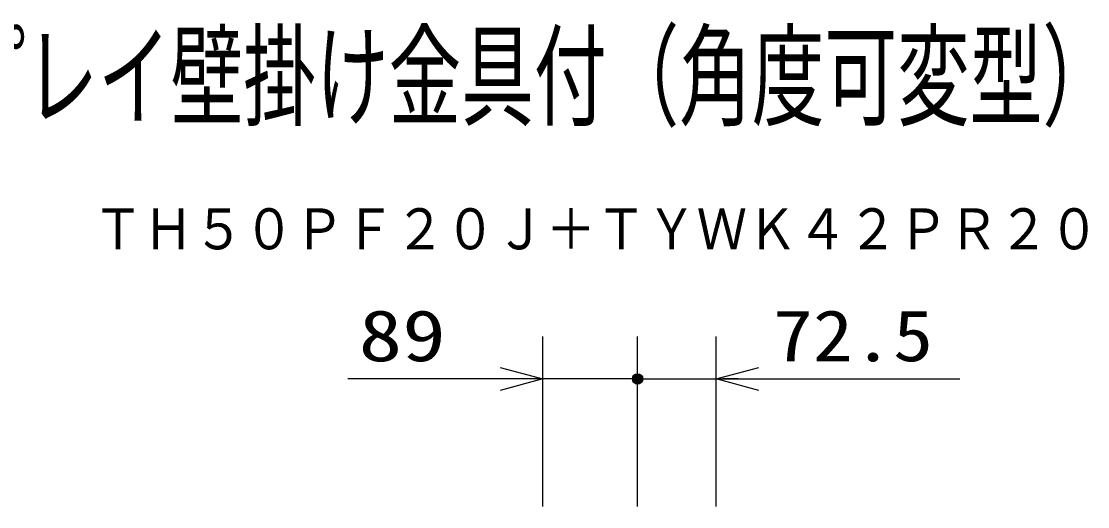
# Model space of a CAD drawing. Units: millimetres, scale not verified. Extents: x -63 to 63, y -57 to 57.
# Drawn here: x 12.1 to 62.2, y 34.6 to 57.4 of the extents above; entities that cross this region are included whole.
import ezdxf
from ezdxf.enums import TextEntityAlignment as Align

# ---------------------------------------------------------------- set-up
doc = ezdxf.new("R2010")
doc.units = ezdxf.units.MM
doc.header["$LTSCALE"] = 0.190236
for name, color, linetype in [('0-0_MOJI1', 2, 'Continuous'), ('0-1_TOUROKU', 1, 'Continuous'), ('0-7_SUNPO', 3, 'Continuous')]:
    doc.layers.add(name, color=color, linetype=linetype)
doc.styles.add('ＭＳ ゴシック', font='')
doc.styles.get('ＭＳ ゴシック').set_extended_font_data('MS Gothic')

# ---------------------------------------------------------------- blocks, each defined once
blk = doc.blocks.new('_OPEN30')
at = {"layer": '0-7_SUNPO', "color": 7}
blk.add_line((0, 0), (-1, 0), dxfattribs=at)
blk.add_lwpolyline([(-1, 0.26795), (0, 0), (-1, -0.26795)], dxfattribs=at)

msp = doc.modelspace()

# ---------------------------------------------------------------- linework, layer by layer
at = {"layer": '0-7_SUNPO'}
for p, q in [((36.5666, 34.63), (36.5666, 42.6234)), ((41.0166, 34.63), (41.0166, 42.6234)), ((41.0166, 34.63), (41.0166, 42.6234)), ((44.7075, 34.63), (44.7075, 42.6234)), ((34.5666, 40.6234), (27.3999, 40.6234)), ((41.0166, 40.6234), (36.5666, 40.6234)), ((39.0166, 40.6234), (37.0166, 40.6234)), ((40.7745, 40.6025), (41.2587, 40.6025)), ((40.7748, 40.6475), (41.2584, 40.6475)), ((40.7836, 40.6925), (41.2496, 40.6925)), ((40.802, 40.7375), (41.2312, 40.7375)), ((40.8329, 40.7825), (41.2003, 40.7825)), ((40.8847, 40.8275), (41.1486, 40.8275)), ((41.0166, 40.6234), (44.7075, 40.6234)), ((45.7325, 40.6234), (45.0166, 40.6234)), ((46.7075, 40.6234), (56.1583, 40.6234)), ((40.7827, 40.5575), (41.2505, 40.5575)), ((40.8004, 40.5125), (41.2328, 40.5125)), ((40.8302, 40.4675), (41.203, 40.4675)), ((40.88, 40.4225), (41.1532, 40.4225))]:
    msp.add_line(p, q, dxfattribs=at)
msp.add_circle((41.0166, 40.6234), 0.243, dxfattribs=at)

# ---------------------------------------------------------------- block references
at = {"layer": '0-7_SUNPO', "xscale": 2, "yscale": 2}
msp.add_blockref('_OPEN30', (36.5666, 40.6234), dxfattribs=at)
at = {"layer": '0-7_SUNPO', "xscale": 2, "yscale": 2, "rotation": 180}
msp.add_blockref('_OPEN30', (44.7075, 40.6234), dxfattribs=at)

# ---------------------------------------------------------------- texts
at = {"layer": '0-0_MOJI1', "style": 'ＭＳ ゴシック', "width": 0.65}
msp.add_text('ハイビジョンプラズマディスプレイ壁掛け金具付（角度可変型）', height=3.848, dxfattribs=at).set_placement((-35.5001, 51.7599), align=Align.BOTTOM_LEFT)
at = {"layer": '0-1_TOUROKU', "style": 'ＭＳ ゴシック', "width": 0.9}
msp.add_text('ＴＨ５０ＰＦ２０Ｊ＋ＴＹＷＫ４２ＰＲ２０', height=1.925, dxfattribs=at).set_placement((15.4333, 46.13), align=Align.BOTTOM_LEFT)
at = {"layer": '0-7_SUNPO', "style": 'ＭＳ ゴシック'}
for s, width, p in [('89', 1.25, (27.9163, 40.733)), ('72.5', 1.15, (47.3676, 40.733))]:
    msp.add_text(s, height=2.406, dxfattribs=dict(at, width=width)).set_placement(p, align=Align.BOTTOM_LEFT)

doc.saveas('drawing.dxf')
